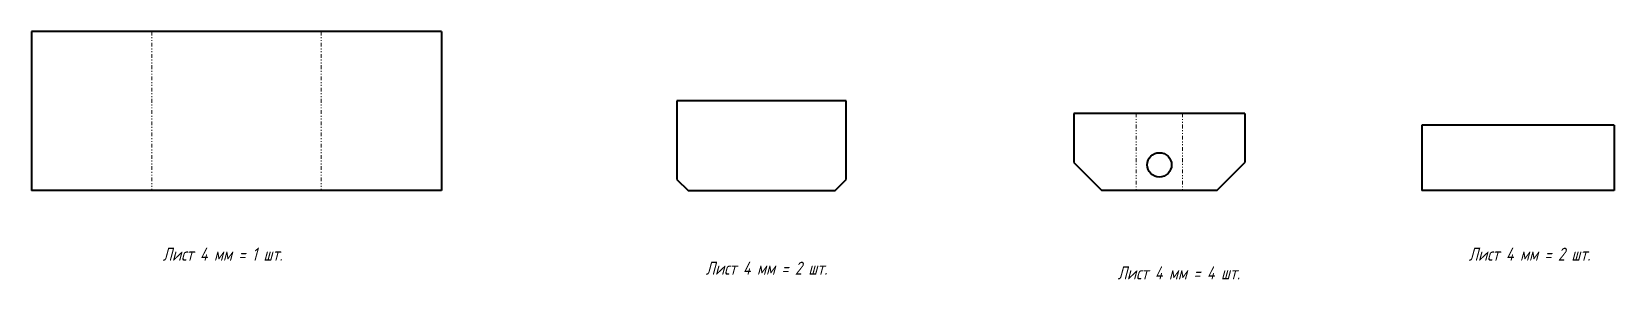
# Model space of a CAD drawing. Header units: millimetres. Extents: x 0 to 1691, y -95 to 170.
import ezdxf

# ---------------------------------------------------------------- set-up
doc = ezdxf.new("R2010")
doc.units = ezdxf.units.MM
doc.linetypes.add('K5LT_BASIC', pattern=[0])
doc.linetypes.add('K5LT_CHAIN_LINE_WITH_2_POINTS', pattern=[12, 4, -2, 1, -2, 1, -2])
doc.styles.add('KTEXTSTYLE', font='GOST_AU.SHX', dxfattribs={"width": 0.96, "height": 5})

msp = doc.modelspace()

# ---------------------------------------------------------------- linework, layer by layer
at = {"color": 7, "linetype": 'K5LT_BASIC', "lineweight": 40}
for p, q in [((0, 170), (0, 0)), ((119, 170), (0, 170)), ((137.8, 170), (119, 170)), ((299.8, 170), (137.8, 170)), ((318.7, 170), (299.8, 170)), ((437.7, 170), (318.7, 170)), ((437.7, 170), (437.7, 0)), ((870.1, 96), (689.1, 96)), ((689.1, 96), (689.1, 12)), ((870.1, 12), (870.1, 96)), ((1175.2, 82.5), (1113.2, 82.5)), ((1113.2, 82.5), (1113.2, 30)), ((1184.6, 82.5), (1175.2, 82.5)), ((1224.6, 82.5), (1184.6, 82.5)), ((1234, 82.5), (1224.6, 82.5)), ((1296, 82.5), (1234, 82.5)), ((1296, 82.5), (1296, 30)), ((1690.5, 70), (1485, 70)), ((1485, 70), (1485, 0)), ((1690.5, 70), (1690.5, 0)), ((1113.2, 30), (1143.2, 0)), ((1266, 0), (1296, 30)), ((119, 0), (0, 0)), ((137.8, 0), (119, 0)), ((299.8, 0), (137.8, 0)), ((318.7, 0), (299.8, 0)), ((437.7, 0), (318.7, 0)), ((689.1, 12), (701.1, 0)), ((701.1, 0), (858.1, 0)), ((858.1, 0), (870.1, 12)), ((1175.2, 0), (1143.2, 0)), ((1184.6, 0), (1175.2, 0)), ((1224.6, 0), (1184.6, 0)), ((1234, 0), (1224.6, 0)), ((1266, 0), (1234, 0)), ((1690.5, 0), (1485, 0))]:
    msp.add_line(p, q, dxfattribs=at)
at = {"color": 7, "linetype": 'K5LT_CHAIN_LINE_WITH_2_POINTS', "lineweight": 18}
for p, q in [((128.4, 170), (128.4, 0)), ((309.3, 170), (309.3, 0)), ((1179.9, 82.5), (1179.9, 0)), ((1229.3, 82.5), (1229.3, 0))]:
    msp.add_line(p, q, dxfattribs=at)
at = {"color": 7, "linetype": 'K5LT_BASIC', "lineweight": 40}
msp.add_circle((1204.6, 27.5), 13, dxfattribs=at)

# ---------------------------------------------------------------- texts
at = {"color": 7, "char_height": 14, "attachment_point": 1, "style": 'KTEXTSTYLE'}
for s, insert in [('\\H3.5;\\W0.965;\\Q15;\\Q15;\\H14.00;Лист 4 мм = 1 шт.', (140, -61)), ('\\H3.5;\\W0.965;\\Q15;\\Q15;\\H14.00;Лист 4 мм = 2 шт.', (1535, -61)), ('\\H3.5;\\W0.965;\\Q15;\\Q15;\\H14.00;Лист 4 мм = 2 шт.', (720, -76)), ('\\H3.5;\\W0.965;\\Q15;\\Q15;\\H14.00;Лист 4 мм = 4 шт.', (1160, -81))]:
    msp.add_mtext(s, dxfattribs=dict(at, insert=insert))

doc.saveas('drawing.dxf')
